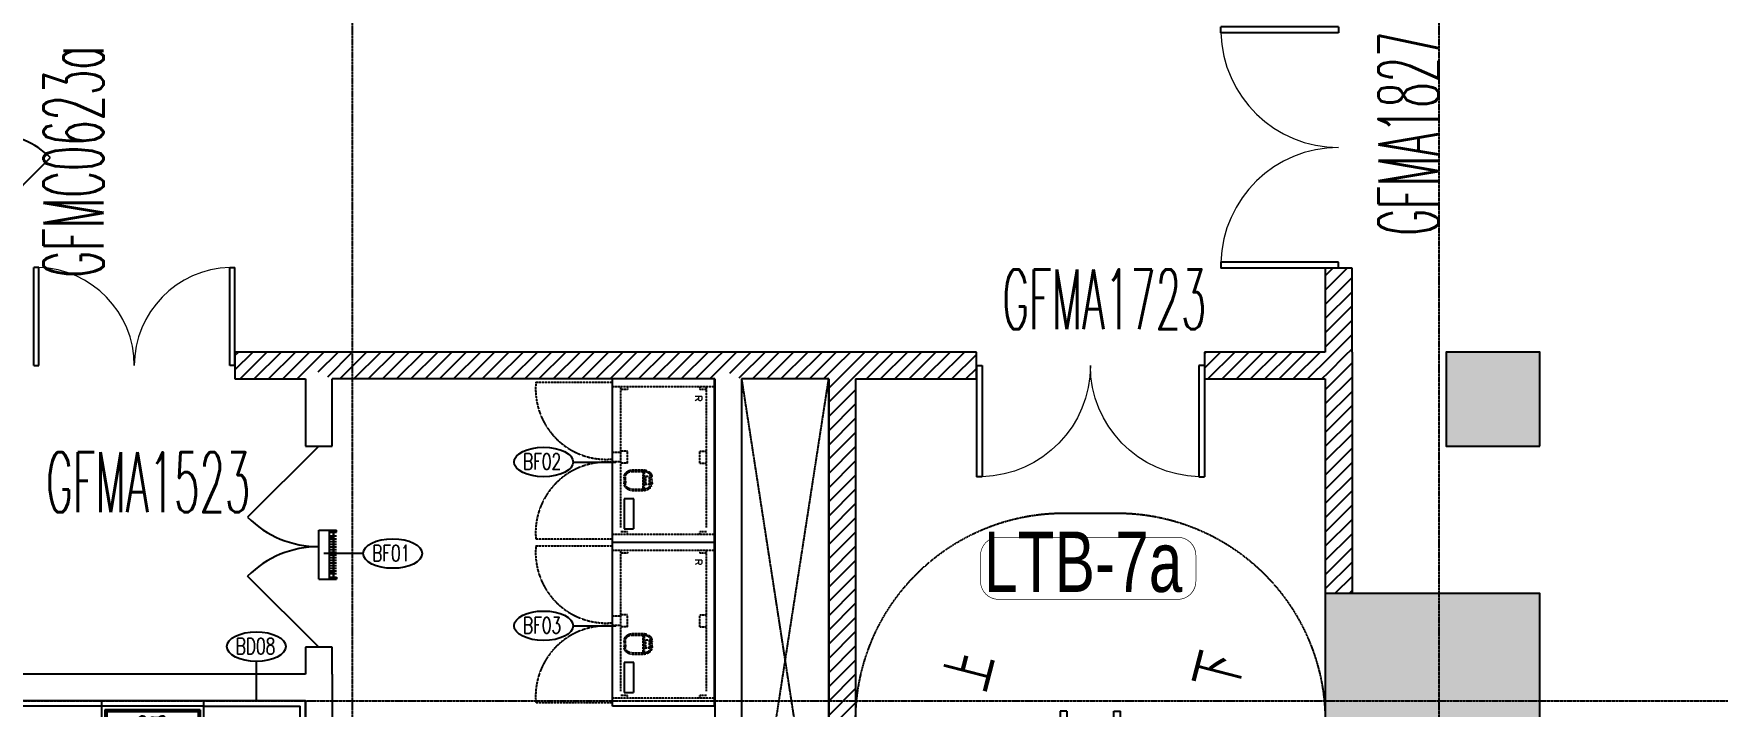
# Model space of a CAD drawing. Extents: x -12047294 to -5625356, y -1456591 to -622873.
# Drawn here: x -6020111 to -6007564, y -713413 to -708400 of the extents above; entities that cross this region are included whole.
import ezdxf

# ---------------------------------------------------------------- set-up
doc = ezdxf.new("R2010")
doc.units = 0
doc.header["$LTSCALE"] = 10
doc.header["$MEASUREMENT"] = 0
for name, pattern in [('__DASH', [0.35, 0.25, -0.1]), ('DASH', [0.35, 0.25, -0.1]), ('DOTE', [2.42, 2, -0.2, 0.02, -0.2])]:
    doc.linetypes.add(name, pattern=pattern)
for name, color, linetype in [('A-COLUMN', 10, 'Continuous'), ('A-DIMSYMB', 3, 'Continuous'), ('A-DOORWIN', 151, 'Continuous'), ('A-FireH', 6, 'Continuous'), ('A-Hole-up', 40, 'DASH'), ('A-STAIRS', 150, 'Continuous'), ('A-TEXTDOOR', 181, 'Continuous'), ('A-TextNum', 211, 'Continuous'), ('A-TK', 7, 'Continuous'), ('A-WALL', 2, 'Continuous'), ('DOTE', 9, 'DOTE'), ('EQUIP', 1, 'Continuous'), ('Iteam', 4, 'Continuous'), ('PUB_HATCH', 252, 'Continuous')]:
    doc.layers.add(name, color=color, linetype=linetype)
doc.styles.add('_TCH_DIM', font='tjromans.shx', dxfattribs={"width": 0.8, "bigfont": 'tjhztxt.shx'})
doc.styles.add('_TCH_WINDOW', font='tjromans.shx', dxfattribs={"width": 0.7, "height": 3.5, "bigfont": 'tjhztxt.shx'})
doc.styles.add('SHZF-注释', font='romanc.shx', dxfattribs={"width": 0.8, "bigfont": 'shzf-hz.shx'})
doc.styles.get("Standard").update_dxf_attribs({"font": 'tjromans.shx', "width": 0.75, "bigfont": 'tjhztxt.shx'})
doc.styles.add('房间功能', font='tjromand.shx', dxfattribs={"width": 0.75, "bigfont": 'tjhts.shx'})
pattern_1 = [(45, (0, 53.85), (-53.0330298, 53.0330298), [])]

# ---------------------------------------------------------------- blocks, each defined once
blk = doc.blocks.new('retretw')
at = {"layer": 'A-STAIRS', "color": 253, "linetype": '__DASH', "elevation": -100}
blk.add_lwpolyline([(1658219, -156098), (1658669, -156098)], dxfattribs=at)
at = {"layer": 'A-STAIRS', "color": 253, "linetype": '__DASH'}
for centre, start, end in [((1658244, -154548, -100), 180, 270.0002), ((1658644, -154548, -100), 269.9998, 0)]:
    blk.add_arc(centre, 1550, start, end, dxfattribs=at)
blk = doc.blocks.new('A$C53054AA7')
at = {"layer": 'A-DIMSYMB', "color": 0, "elevation": 600}
for points in [[(-4620, 2675, 0, 0, 0), (-2540, 2675, 80, 0, 0), (-2240, 2675, 0, 0, 0)], [(140, 2675, 0, 0, 0), (-1660, 2675, 80, 0, 0), (-1960, 2675, 0, 0, 0)], [(-4620, 825, 0, 0, 0), (-2820, 825, 80, 0, 0), (-2520, 825, 0, 0, 0)], [(140, 825, 0, 0, 0), (-1940, 825, 80, 0, 0), (-2240, 825, 0, 0, 0)]]:
    blk.add_lwpolyline(points, format="xyseb", dxfattribs=at)
at = {"layer": 'A-STAIRS', "color": 0}
for p, q in [((-2634, 3500), (-4480, 3500)), ((-4480, 1975), (-4480, 3500)), ((-4200, 1975), (-4200, 3500)), ((-3920, 1975), (-3920, 3500)), ((-3640, 1975), (-3640, 3500)), ((-3360, 1975), (-3360, 3500)), ((-3080, 1975), (-3080, 3500)), ((-2800, 1975), (-2800, 3500)), ((-2185, 2722), (-2634, 3500)), ((0, 3500), (-2519, 3500)), ((-2085, 2749), (-2519, 3500)), ((-2240, 3017), (-2240, 3500)), ((-1960, 2533), (-1960, 3500)), ((-1680, 2048), (-1680, 3500)), ((-1400, 1975), (-1400, 3500)), ((-1120, 1975), (-1120, 3500)), ((-840, 1975), (-840, 3500)), ((-560, 1975), (-560, 3500)), ((-280, 1975), (-280, 3500)), ((0, 1975), (0, 3500)), ((-2520, 1975), (-2520, 3302)), ((-2240, 1975), (-2240, 2817)), ((-2005, 2770), (-2185, 2722)), ((-2177, 2564), (-2005, 2770)), ((-2005, 2611), (-2177, 2564)), ((-1681, 1850), (-2105, 2584)), ((-1566, 1850), (-2005, 2611)), ((-1960, 1975), (-1960, 2333)), ((-1754, 1975), (-4555, 1975)), ((-4555, 1925), (-4555, 1975)), ((-1725, 1925), (-4555, 1925)), ((-4480, 1850), (-4480, 1925)), ((-4200, 1850), (-4200, 1925)), ((-3920, 1850), (-3920, 1925)), ((-3640, 1850), (-3640, 1925)), ((-3360, 1850), (-3360, 1925)), ((-3080, 1850), (-3080, 1925)), ((-2800, 1850), (-2800, 1925)), ((-2520, 1850), (-2520, 1925)), ((-2240, 1850), (-2240, 1925)), ((-1960, 1850), (-1960, 1925)), ((75, 1975), (-1638, 1975)), ((75, 1925), (-1609, 1925)), ((-1400, 1850), (-1400, 1925)), ((-1120, 1850), (-1120, 1925)), ((-840, 1850), (-840, 1925)), ((-560, 1850), (-560, 1925)), ((-280, 1850), (-280, 1925)), ((0, 1850), (0, 1925)), ((75, 1925), (75, 1975)), ((-1681, 1850), (-4480, 1850)), ((0, 1850), (-1566, 1850)), ((-4480, 1650), (-2914, 1650)), ((-4480, 1650), (-4480, 1575)), ((-4200, 1650), (-4200, 1575)), ((-3920, 1650), (-3920, 1575)), ((-3640, 1650), (-3640, 1575)), ((-3360, 1650), (-3360, 1575)), ((-3080, 1650), (-3080, 1575)), ((-2914, 1650), (-2475, 889)), ((-2799, 1650), (0, 1650)), ((-2799, 1650), (-2375, 916)), ((-2520, 1650), (-2520, 1575)), ((-2240, 1650), (-2240, 1575)), ((-1960, 1650), (-1960, 1575)), ((-1680, 1650), (-1680, 1575)), ((-1400, 1650), (-1400, 1575)), ((-1120, 1650), (-1120, 1575)), ((-840, 1650), (-840, 1575)), ((-560, 1650), (-560, 1575)), ((-280, 1650), (-280, 1575)), ((0, 1650), (0, 1575)), ((-4555, 1575), (-2871, 1575)), ((-4555, 1575), (-4555, 1525)), ((-4555, 1525), (-2842, 1525)), ((-4480, 1525), (-4480, 0)), ((-4200, 1525), (-4200, 0)), ((-3920, 1525), (-3920, 0)), ((-3640, 1525), (-3640, 0)), ((-3360, 1525), (-3360, 0)), ((-3080, 1525), (-3080, 0)), ((-2755, 1575), (75, 1575)), ((-2726, 1525), (75, 1525)), ((-2520, 1525), (-2520, 1167)), ((-2240, 1525), (-2240, 683)), ((-1960, 1525), (-1960, 198)), ((-1680, 1525), (-1680, 0)), ((-1400, 1525), (-1400, 0)), ((-1120, 1525), (-1120, 0)), ((-840, 1525), (-840, 0)), ((-560, 1525), (-560, 0)), ((-280, 1525), (-280, 0)), ((0, 1525), (0, 0)), ((75, 1575), (75, 1525)), ((-2800, 1452), (-2800, 0)), ((-2520, 967), (-2520, 0)), ((-2475, 889), (-2303, 936)), ((-2303, 936), (-2475, 730)), ((-2475, 730), (-2295, 778)), ((-2295, 778), (-1846, 0)), ((-2395, 751), (-1961, 0)), ((-2240, 483), (-2240, 0)), ((-4480, 0), (-1961, 0)), ((-1846, 0), (0, 0))]:
    blk.add_line(p, q, dxfattribs=at)
at = {"layer": 'A-STAIRS', "rotation": 269.9999999972424}
blk.add_blockref('retretw', (150068, 1660194, 100), dxfattribs=at)
at = {"layer": 'A-STAIRS', "xscale": -1, "rotation": 89.99999999722495}
blk.add_blockref('retretw', (-154548, 1660194, 100), dxfattribs=at)
at = {"layer": 'A-TK', "color": 0, "style": '_TCH_DIM', "width": 0.8}
for s, p in [('下', (-4989, 2562)), ('上', (201, 2506)), ('上', (-5010, 718)), ('下', (201, 656))]:
    blk.add_text(s, height=350, rotation=345.5304, dxfattribs=at).set_placement(p)
blk = doc.blocks.new('$DorLib2D$00000002')
for p, q in [((-0.5, 0), (-0.5, 0.4875)), ((-0.475, 0.4875), (-0.5, 0.4875)), ((-0.475, 0), (-0.475, 0.4875)), ((0.475, 0), (0.475, 0.4875)), ((0.475, 0.4875), (0.5, 0.4875)), ((0.5, 0), (0.5, 0.4875)), ((-0.5, 0), (-0.475, 0)), ((0.5, 0), (0.475, 0))]:
    blk.add_line(p, q)
at = {"lineweight": 13}
for centre, start, end in [((-0.4875, 0), 0, 88.53072), ((0.4875, 0), 91.46928, 180)]:
    blk.add_arc(centre, 0.4875, start, end, dxfattribs=at)
blk = doc.blocks.new('$DorLib2D$00000116')
at = {"color": 0}
for p, q in [((-0.5, 0), (-0.1464, 0.3536)), ((0.5, 0), (0.1464, 0.3536))]:
    blk.add_line(p, q, dxfattribs=at)
for centre, start, end in [((-0.5, 0), 0, 45), ((0.5, 0), 135, 180)]:
    blk.add_arc(centre, 0.5, start, end, dxfattribs=at)
blk = doc.blocks.new('_FZH')
blk.add_lwpolyline([(-0.5, -0.5), (0.5, -0.5), (0.5, 0.5), (-0.5, 0.5)], close=True)
at = {"layer": 'PUB_HATCH'}
blk.add_solid([(-0.5, -0.5), (0.5, -0.5), (-0.5, 0.5), (0.5, 0.5)], dxfattribs=at)
blk = doc.blocks.new('dxpt760')
at = {"layer": 'EQUIP'}
for p, q in [((0, 0), (0, -760)), ((0, 0), (760, 0)), ((760, 0), (760, -760)), ((0, -40), (760, -40)), ((130, -645), (130, -195)), ((155, -170), (371, -170)), ((388, -170), (605, -170)), ((630, -195), (630, -645)), ((605, -670), (155, -670)), ((0, -760), (760, -760))]:
    blk.add_line(p, q, dxfattribs=at)
at = {"layer": 'EQUIP', "color": 8}
for p, q in [((25, -65), (25, -735)), ((25, -65), (735, -65)), ((25, -65), (40, -80)), ((40, -80), (40, -720)), ((40, -80), (720, -80)), ((735, -65), (720, -80)), ((720, -80), (720, -720)), ((735, -65), (735, -735)), ((40, -720), (25, -735)), ((25, -735), (735, -735)), ((40, -720), (720, -720)), ((720, -720), (735, -735))]:
    blk.add_line(p, q, dxfattribs=at)
at = {"layer": 'EQUIP', "ltscale": 150}
for p, q in [((323, -126), (371, -124)), ((372, -122), (364, -135)), ((388, -122), (372, -122)), ((395, -135), (388, -122)), ((437, -126), (389, -124)), ((323, -144), (371, -146)), ((364, -135), (371, -147)), ((371, -135), (371, -287)), ((388, -135), (388, -287)), ((388, -147), (395, -135)), ((437, -144), (389, -146))]:
    blk.add_line(p, q, dxfattribs=at)
at = {"layer": 'EQUIP', "ltscale": 50}
for p, q in [((304, -151), (304, -205)), ((308, -187), (304, -187)), ((308, -193), (304, -193)), ((308, -199), (304, -199)), ((308, -205), (304, -205)), ((308, -151), (308, -205)), ((452, -151), (452, -205)), ((452, -187), (456, -187)), ((452, -193), (456, -193)), ((452, -199), (456, -199)), ((452, -205), (456, -205)), ((456, -151), (456, -205))]:
    blk.add_line(p, q, dxfattribs=at)
at = {"layer": 'EQUIP', "color": 8, "linetype": 'DASH', "ltscale": 0.4}
for p, q in [((488, -275), (155, -420)), ((380, -645), (525, -312))]:
    blk.add_line(p, q, dxfattribs=at)
at = {"layer": 'EQUIP', "ltscale": 50}
for centre, radius in [((306, -135), 9), ((306, -135), 8), ((454, -135), 9), ((454, -135), 8)]:
    blk.add_circle(centre, radius, dxfattribs=at)
at = {"layer": 'EQUIP', "color": 8, "linetype": 'DASH', "ltscale": 0.4}
for radius in [42, 25]:
    blk.add_circle((550, -250), radius, dxfattribs=at)
at = {"layer": 'EQUIP', "ltscale": 10}
for centre, start, end in [((306, -135), 21.7259, 265.2198), ((454, -135), 274.7802, 158.2741), ((306, -135), 274.7802, 338.2741), ((454, -135), 201.7259, 265.2198)]:
    blk.add_arc(centre, 24, start, end, dxfattribs=at)
at = {"layer": 'EQUIP', "ltscale": 50}
for centre, radius, start, end in [((306, -135), 19, 276.0423, 263.9577), ((454, -135), 19, 276.0423, 263.9577), ((306, -135), 16, 262.8192, 277.1808), ((454, -135), 16, 262.8192, 277.1808)]:
    blk.add_arc(centre, radius, start, end, dxfattribs=at)
at = {"layer": 'EQUIP', "ltscale": 150}
for centre, radius, start, end in [((380, -135), 10, 328.2117, 211.7883), ((380, -135), 8.5, 0, 180), ((380, -287), 11, 140.5994, 39.4006), ((380, -287), 10, 148.2117, 31.7883), ((380, -287), 8.5, 180, 0)]:
    blk.add_arc(centre, radius, start, end, dxfattribs=at)
at = {"layer": 'EQUIP'}
for centre, start, end in [((155, -195), 90, 180), ((605, -195), 0, 90), ((155, -645), 180, 270), ((605, -645), 270, 0)]:
    blk.add_arc(centre, 25, start, end, dxfattribs=at)
blk = doc.blocks.new('LXX08465512')
at = {"layer": 'EQUIP'}
blk.add_blockref('dxpt760', (-390, 440), dxfattribs=at)
blk = doc.blocks.new('LXX1546368')
at = {"layer": 'EQUIP', "linetype": 'ByBlock'}
for p, q in [((636, 537, 0), (-584, 537, 0)), ((-584, 537, 0), (-584, -223, 0)), ((636, 537, 0), (636, -223, 0)), ((636, -223, 0), (-584, -223, 0))]:
    blk.add_line(p, q, dxfattribs=at)
at = {"layer": 'EQUIP', "color": 8, "linetype": 'DASH', "ltscale": 0.8}
for p, q in [((-524, 537, 0), (-524, -223, 0)), ((576, 537, 0), (576, -223, 0)), ((524, 477, 0), (-524, 477, 0)), ((-524, 427, 0), (-504, 427, 0)), ((-504, 477, 0), (-504, 427, 0)), ((-45, 427, 0), (-45, 477, 0)), ((45, 427, 0), (-45, 427, 0)), ((45, 427, 0), (45, 477, 0)), ((556, 477, 0), (556, 427, 0)), ((576, 427, 0), (556, 427, 0)), ((96, 4, 0), (106, 14, 0)), ((96, 14, 0), (97, -81, 0)), ((248, 4, 0), (96, 4, 0)), ((239, 14, 0), (106, 14, 0)), ((106, -81, 0), (106, 4, 0)), ((144, 51, 0), (144, 22, 0)), ((201, 51, 0), (144, 51, 0)), ((144, 22, 0), (201, 22, 0)), ((191, 71, 0), (153, 70, 0)), ((191, 61, 0), (153, 61, 0)), ((201, 22, 0), (201, 51, 0)), ((248, 4, 0), (239, 14, 0)), ((239, -81, 0), (239, 4, 0)), ((248, -81, 0), (248, 14, 0)), ((-524, -113, 0), (-504, -113, 0)), ((-504, -113, 0), (-504, -163, 0)), ((-45, -113, 0), (-45, -163, 0)), ((45, -113, 0), (-45, -113, 0)), ((45, -113, 0), (45, -163, 0)), ((556, -113, 0), (556, -163, 0)), ((576, -113, 0), (556, -113, 0)), ((-559, -796, 0), (-559, -223, 0)), ((-45, -163, 0), (-524, -163, 0)), ((524, -163, 0), (-45, -163, 0)), ((-35, -163, 0), (-35, -223, 0)), ((35, -163, 0), (35, -223, 0)), ((153, -129, 0), (191, -128, 0)), ((153, -138, 0), (191, -138, 0)), ((611, -223, 0), (611, -796, 0))]:
    blk.add_line(p, q, dxfattribs=at)
at = {"layer": 'EQUIP', "color": 8, "linetype": 'DASH', "ltscale": 0.5, "elevation": 0}
blk.add_lwpolyline([(311, -138), (533, -138), (533, -64), (311, -64)], close=True, dxfattribs=at)
at = {"layer": 'EQUIP', "color": 8, "linetype": 'DASH', "ltscale": 0.8}
for centre, start, end in [((-510, -271, 0), 264.7043, 5.2705), ((563, -271, 0), 174.7295, 275.2957)]:
    blk.add_arc(centre, 526, start, end, dxfattribs=at)
at = {"layer": 'EQUIP', "color": 8, "linetype": 'DASH', "ltscale": 0.8, "extrusion": (0, 0, -1)}
for centre, major_axis, start_param, end_param in [((153, 14, 0), (40.2, 40.2), 3.925446, 5.496242), ((153, 14, 0), (33.5, 33.5), 3.925446, 5.496242), ((191, 14, 0), (-40.2, 40.2), 0.783853, 2.354649), ((191, 14, 0), (33.5, 33.5), -0.786943, 0.783853), ((153, -81, 0), (-40.2, 40.2), 3.925446, 5.496242), ((153, -81, 0), (-33.5, 33.5), 3.925446, 5.496242), ((191, -81, 0), (-40.2, 40.2), 2.354649, 3.925446), ((191, -81, 0), (33.5, 33.5), 0.783853, 2.354649)]:
    blk.add_ellipse(centre, major_axis=major_axis, ratio=1, start_param=start_param, end_param=end_param, dxfattribs=at)
at = {"layer": 'EQUIP', "color": 2}
blk.add_text('R', height=50, dxfattribs=at).set_placement((-460, 392, -9))
blk = doc.blocks.new('LXX15471802')
at = {"layer": 'EQUIP'}
blk.add_blockref('LXX1546368', (19, -116), dxfattribs=at)
blk = doc.blocks.new('myd')
at = {"layer": 'EQUIP', "linetype": 'ByBlock'}
for p, q in [((-80, 0), (-133, 0)), ((-80, -365), (-80, 0)), ((0, 0), (-80, 0)), ((0, -365), (0, 0)), ((-133, -15), (-133, 0)), ((-80, -15), (-133, -15)), ((-80, -350), (-133, -350)), ((-133, -350), (-133, -365)), ((-80, -365), (-133, -365)), ((0, -365), (-80, -365))]:
    blk.add_line(p, q, dxfattribs=at)
at = {"layer": 'EQUIP', "color": 8, "linetype": 'ByBlock'}
for p, q in [((-113, -42), (-133, -42)), ((-113, -63), (-133, -63)), ((-113, -83), (-133, -83)), ((-113, -103), (-133, -103)), ((-113, -122), (-133, -122)), ((-113, -342), (-113, -23)), ((-113, -23), (-110, -23)), ((-113, -60), (-113, -52)), ((-80, -52), (-113, -52)), ((-80, -60), (-113, -60)), ((-110, -52), (-110, -23)), ((-80, -42), (-110, -42)), ((-110, -305), (-110, -60)), ((-80, -63), (-110, -63)), ((-80, -83), (-110, -83)), ((-80, -103), (-110, -103)), ((-80, -122), (-110, -122)), ((-113, -142), (-133, -142)), ((-113, -163), (-133, -163)), ((-113, -183), (-133, -183)), ((-113, -203), (-133, -203)), ((-113, -223), (-133, -223)), ((-113, -242), (-133, -242)), ((-80, -142), (-110, -142)), ((-80, -163), (-110, -163)), ((-80, -183), (-110, -183)), ((-80, -203), (-110, -203)), ((-80, -223), (-110, -223)), ((-80, -242), (-110, -242)), ((-113, -263), (-133, -263)), ((-113, -283), (-133, -283)), ((-113, -302), (-133, -302)), ((-113, -322), (-133, -322)), ((-80, -305), (-113, -305)), ((-113, -305), (-113, -313)), ((-80, -313), (-113, -313)), ((-113, -342), (-110, -342)), ((-80, -263), (-110, -263)), ((-80, -283), (-110, -283)), ((-80, -302), (-110, -302)), ((-110, -342), (-110, -313)), ((-80, -322), (-110, -322))]:
    blk.add_line(p, q, dxfattribs=at)
blk = doc.blocks.new('LXX10253497')
at = {"layer": 'EQUIP'}
blk.add_blockref('myd', (80, 142), dxfattribs=at)
blk = doc.blocks.new('$DorLib2D$00000114')
at = {"color": 0}
blk.add_line((0.5, 0), (-0.207, 0.707), dxfattribs=at)
blk.add_arc((0.5, 0), 1, 135, 180, dxfattribs=at)

msp = doc.modelspace()

# ---------------------------------------------------------------- hatches: boundary and pattern name
at = {"layer": 'A-FireH'}
h = msp.add_hatch(dxfattribs=at)
h.set_pattern_fill('普通砖', color=256, scale=30, style=0)
h.set_pattern_definition(pattern_1)
h.paths.add_polyline_path([(-6010286.1, -710773.4), (-6010286.1, -710148.4), (-6010486.1, -710148.4), (-6010486.1, -710773.4), (-6010419.5, -710840.1)])
h = msp.add_hatch(dxfattribs=at)
h.set_pattern_fill('普通砖', color=256, scale=30, style=0)
h.set_pattern_definition(pattern_1)
h.paths.add_polyline_path([(-6018086.1, -710773.4), (-6018611.2, -710773.4), (-6018611.2, -710973.4), (-6018086.1, -710973.4), (-6018019.5, -710906.8)])
h = msp.add_hatch(dxfattribs=at)
h.set_pattern_fill('普通砖', color=256, scale=30, style=0)
h.set_pattern_definition(pattern_1)
h.paths.add_polyline_path([(-6014969.5, -710906.8), (-6015036.1, -710773.4), (-6018086.1, -710773.4), (-6018019.5, -710906.8), (-6017886.1, -710973.4), (-6015036.1, -710973.4)])
h = msp.add_hatch(dxfattribs=at)
h.set_pattern_fill('普通砖', color=256, scale=30, style=0)
h.set_pattern_definition(pattern_1)
h.paths.add_polyline_path([(-6014119.5, -710906.8), (-6014186.1, -710773.4), (-6015036.1, -710773.4), (-6014969.5, -710906.8), (-6014836.1, -710973.4), (-6014186.1, -710973.4)])
h = msp.add_hatch(dxfattribs=at)
h.set_pattern_fill('普通砖', color=256, scale=30, style=0)
h.set_pattern_definition(pattern_1)
h.paths.add_polyline_path([(-6013986.1, -710973.4), (-6013086.1, -710973.4), (-6013086.1, -710773.4), (-6014186.1, -710773.4), (-6014119.5, -710906.8)])
h = msp.add_hatch(dxfattribs=at)
h.set_pattern_fill('普通砖', color=256, scale=30, style=0)
h.set_pattern_definition(pattern_1)
h.paths.add_polyline_path([(-6010486.1, -710773.4), (-6011386.1, -710773.4), (-6011386.1, -710973.4), (-6010486.1, -710973.4), (-6010419.5, -710840.1)])
h = msp.add_hatch(dxfattribs=at)
h.set_pattern_fill('普通砖', color=256, scale=30, style=0)
h.set_pattern_definition(pattern_1)
h.paths.add_polyline_path([(-6010419.5, -710840.1), (-6010486.1, -710973.4), (-6010486.1, -712573.4), (-6010286.1, -712573.4), (-6010286.1, -710773.4)])
h = msp.add_hatch(dxfattribs=at)
h.set_pattern_fill('普通砖', color=256, scale=30, style=0)
h.set_pattern_definition(pattern_1)
h.paths.add_polyline_path([(-6014119.5, -710906.8), (-6014186.1, -710973.4), (-6014186.1, -717783.4), (-6014119.5, -717850.1), (-6013986.1, -717783.4), (-6013986.1, -710973.4)])

# ---------------------------------------------------------------- linework, layer by layer
at = {"layer": 'A-Hole-up', "elevation": 0}
msp.add_lwpolyline([(-6014186.1, -710973.4), (-6014836.1, -710973.4), (-6014836.1, -715183.4), (-6014186.1, -715183.4)], close=True, dxfattribs=at)
msp.add_lwpolyline([(-6014836.1, -710973.4), (-6014186.1, -715183.4)], dxfattribs=at)
at = {"layer": 'A-Hole-up'}
msp.add_lwpolyline([(-6014836.1, -715183.4), (-6014186.1, -710973.4)], dxfattribs=at)
at = {"layer": 'A-TextNum', "const_width": 5}
msp.add_lwpolyline([(-6012920, -712153.5), (-6011585.3, -712153.5, -0.4142136), (-6011450.3, -712288.5), (-6011450.3, -712481.2, -0.4142136), (-6011585.3, -712616.2), (-6012920, -712616.2, -0.4142136), (-6013055, -712481.2), (-6013055, -712288.5, -0.4142136)], format="xyb", close=True, dxfattribs=at)
at = {"layer": 'A-WALL'}
for p, q in [((-6010286.1, -710148.4), (-6010486.1, -710148.4)), ((-6010486.1, -710148.4), (-6010486.1, -710773.4)), ((-6010286.1, -710773.4), (-6010286.1, -710148.4)), ((-6018086.1, -710773.4), (-6018611.2, -710773.4)), ((-6018611.2, -710773.4), (-6018611.2, -710973.4)), ((-6015036.1, -710773.4), (-6018086.1, -710773.4)), ((-6014186.1, -710773.4), (-6015036.1, -710773.4)), ((-6013086.1, -710773.4), (-6014186.1, -710773.4)), ((-6013086.1, -710973.4), (-6013086.1, -710773.4)), ((-6010486.1, -710773.4), (-6011386.1, -710773.4)), ((-6011386.1, -710773.4), (-6011386.1, -710973.4)), ((-6010286.1, -710773.4), (-6010286.1, -712573.4)), ((-6018611.2, -710973.4), (-6018086.1, -710973.4)), ((-6018086.1, -710973.4), (-6018086.1, -711473.4)), ((-6015036.1, -710973.4), (-6017886.1, -710973.4)), ((-6017886.1, -711473.4), (-6017886.1, -710973.4)), ((-6015036.1, -710973.4), (-6015036.1, -717983.4)), ((-6014836.1, -710973.4), (-6014836.1, -717783.4)), ((-6014186.1, -710973.4), (-6014836.1, -710973.4)), ((-6014186.1, -710973.4), (-6014186.1, -717783.4)), ((-6013986.1, -710973.4), (-6013986.1, -717783.4)), ((-6013986.1, -710973.4), (-6013086.1, -710973.4)), ((-6011386.1, -710973.4), (-6010486.1, -710973.4)), ((-6010486.1, -710973.4), (-6010486.1, -712573.4)), ((-6018086.1, -711473.4), (-6017886.1, -711473.4)), ((-6010286.1, -712573.4), (-6010486.1, -712573.4)), ((-6017886.1, -712973.4), (-6018086.1, -712973.4)), ((-6018086.1, -712973.4), (-6018086.1, -713173.4)), ((-6017886.1, -713173.4), (-6017886.1, -712973.4)), ((-6018086.1, -713173.4), (-6021536.1, -713173.4)), ((-6017886.1, -713173.4), (-6017886.1, -720823.4)), ((-6018086.1, -713373.4), (-6021536.1, -713373.4)), ((-6018086.1, -713373.4), (-6018086.1, -720623.4))]:
    msp.add_line(p, q, dxfattribs=at)
at = {"layer": 'DOTE', "linetype": 'DOTE'}
for p, q in [((-6017736.1, -756448.6), (-6017736.1, -655372.8)), ((-6009636.1, -756448.6), (-6009636.1, -655372.8))]:
    msp.add_line(p, q, dxfattribs=at)
at = {"layer": 'DOTE'}
msp.add_line((-6089538.8, -713373.4), (-5988539.2, -713373.4), dxfattribs=at)
at = {"layer": 'EQUIP'}
for p, q in [((-6019606.1, -713413.4), (-6021496.1, -713413.4)), ((-6018846.1, -713413.4), (-6018126.1, -713413.4)), ((-6018126.1, -715633.4), (-6018126.1, -713413.4))]:
    msp.add_line(p, q, dxfattribs=at)
at = {"layer": 'EQUIP', "linetype": '__DASH'}
msp.add_lwpolyline([(-6018086.1, -713373.4), (-6021156.1, -713373.4), (-6021156.1, -713756.3), (-6018086.1, -713756.3)], close=True, dxfattribs=at)
at = {"layer": 'Iteam'}
for p, q in [((-6016091.2, -711592.5, 0), (-6015773.3, -711592.5, 0)), ((-6017655.4, -712274.8, 0), (-6017948.6, -712274.8)), ((-6016091.2, -712812.9, 0), (-6015773.3, -712812.9, 0)), ((-6018452.1, -713078.1, 0), (-6018452.1, -713373.4))]:
    msp.add_line(p, q, dxfattribs=at)
for centre in [(-6016311.2, -711592.5, 0), (-6017435.4, -712274.8, 0), (-6016311.2, -712812.9, 0), (-6018452.1, -712968.1, 0)]:
    msp.add_ellipse(centre, major_axis=(220, 0), ratio=0.5, dxfattribs=at)

# ---------------------------------------------------------------- block references
at = {"rotation": 90.00000000000003}
msp.add_blockref('A$C53054AA7', (-6010486.1, -713523.4), dxfattribs=at)
at = {"layer": 'A-COLUMN', "xscale": 700, "yscale": 700, "zscale": 700, "rotation": 90}
msp.add_blockref('_FZH', (-6009236.1, -711123.4), dxfattribs=at)
at = {"layer": 'A-COLUMN', "xscale": 1600, "yscale": 1600, "zscale": 1600}
msp.add_blockref('_FZH', (-6009686.1, -713373.4), dxfattribs=at)
at = {"layer": 'A-DOORWIN'}
ref = msp.add_blockref('$DorLib2D$00000002', (-6010386.1, -709248.4), dxfattribs=dict(at, xscale=-1800, yscale=-1800, zscale=-1800, rotation=269.999999999891))
ref.add_attrib('A', 'GFMA1827', (-6009643.2, -709905.7), dxfattribs={"layer": 'A-TEXTDOOR', "height": 446.25, "rotation": 90, "style": '_TCH_WINDOW', "width": 0.494118})
ref = msp.add_blockref('$DorLib2D$00000114', (-6020411.2, -709448.5), dxfattribs=dict(at, xscale=599.9999999999999, yscale=599.9999999999999, zscale=599.9999999999999, rotation=270.0001497978495))
ref.add_attrib('A', 'GFMC0623a', (-6019590.7, -710218.1), dxfattribs={"layer": 'A-TEXTDOOR', "height": 446.25, "rotation": 90.00015, "style": '_TCH_WINDOW', "width": 0.494118})
ref = msp.add_blockref('$DorLib2D$00000002', (-6019361.2, -710873.4), dxfattribs=dict(at, xscale=-1500, yscale=-1500, zscale=-1500, rotation=179.999999999991))
ref.add_attrib('A', 'GFMA1523', (-6020018.4, -711966.4), dxfattribs={"layer": 'A-TEXTDOOR', "height": 446.25, "rotation": 360, "style": '_TCH_WINDOW', "width": 0.494118})
ref = msp.add_blockref('$DorLib2D$00000002', (-6012236.1, -710873.4), dxfattribs=dict(at, xscale=-1700, yscale=1700, zscale=-1700, rotation=179.9999999999964))
ref.add_attrib('A', 'GFMA1723', (-6012893.4, -710603.1), dxfattribs={"layer": 'A-TEXTDOOR', "height": 446.25, "rotation": 360, "style": '_TCH_WINDOW', "width": 0.494118})
at = {"layer": 'A-DOORWIN', "xscale": -1500, "yscale": -1500, "zscale": -1500, "rotation": 269.9999999999111}
msp.add_blockref('$DorLib2D$00000116', (-6017986.1, -712223.4), dxfattribs=at)
at = {"layer": 'EQUIP', "rotation": 269.9999999999999}
for p in [(-6015457.6, -711537.6, 0), (-6015457.6, -712757.6, 0)]:
    msp.add_blockref('LXX15471802', p, dxfattribs=at)
at = {"layer": 'EQUIP', "xscale": -1}
for name, p in [('LXX10253497', (-6017906.4, -712243.4)), ('LXX08465512', (-6019236.1, -713813.4))]:
    msp.add_blockref(name, p, dxfattribs=at)

# ---------------------------------------------------------------- texts
at = {"layer": 'A-TextNum', "style": '房间功能', "width": 0.75}
msp.add_text('LTB-7a', height=450, dxfattribs=at).set_placement((-6013030, -712560.8))
at = {"layer": 'Iteam', "style": 'SHZF-注释', "width": 0.7}
for s, p in [('BF02', (-6016464.4, -711649.4)), ('BF01', (-6017588.6, -712331.7)), ('BF03', (-6016464.4, -712869.8)), ('BD08', (-6018605.4, -713025))]:
    msp.add_text(s, height=120, dxfattribs=at).set_placement(p)

doc.saveas('drawing.dxf')
